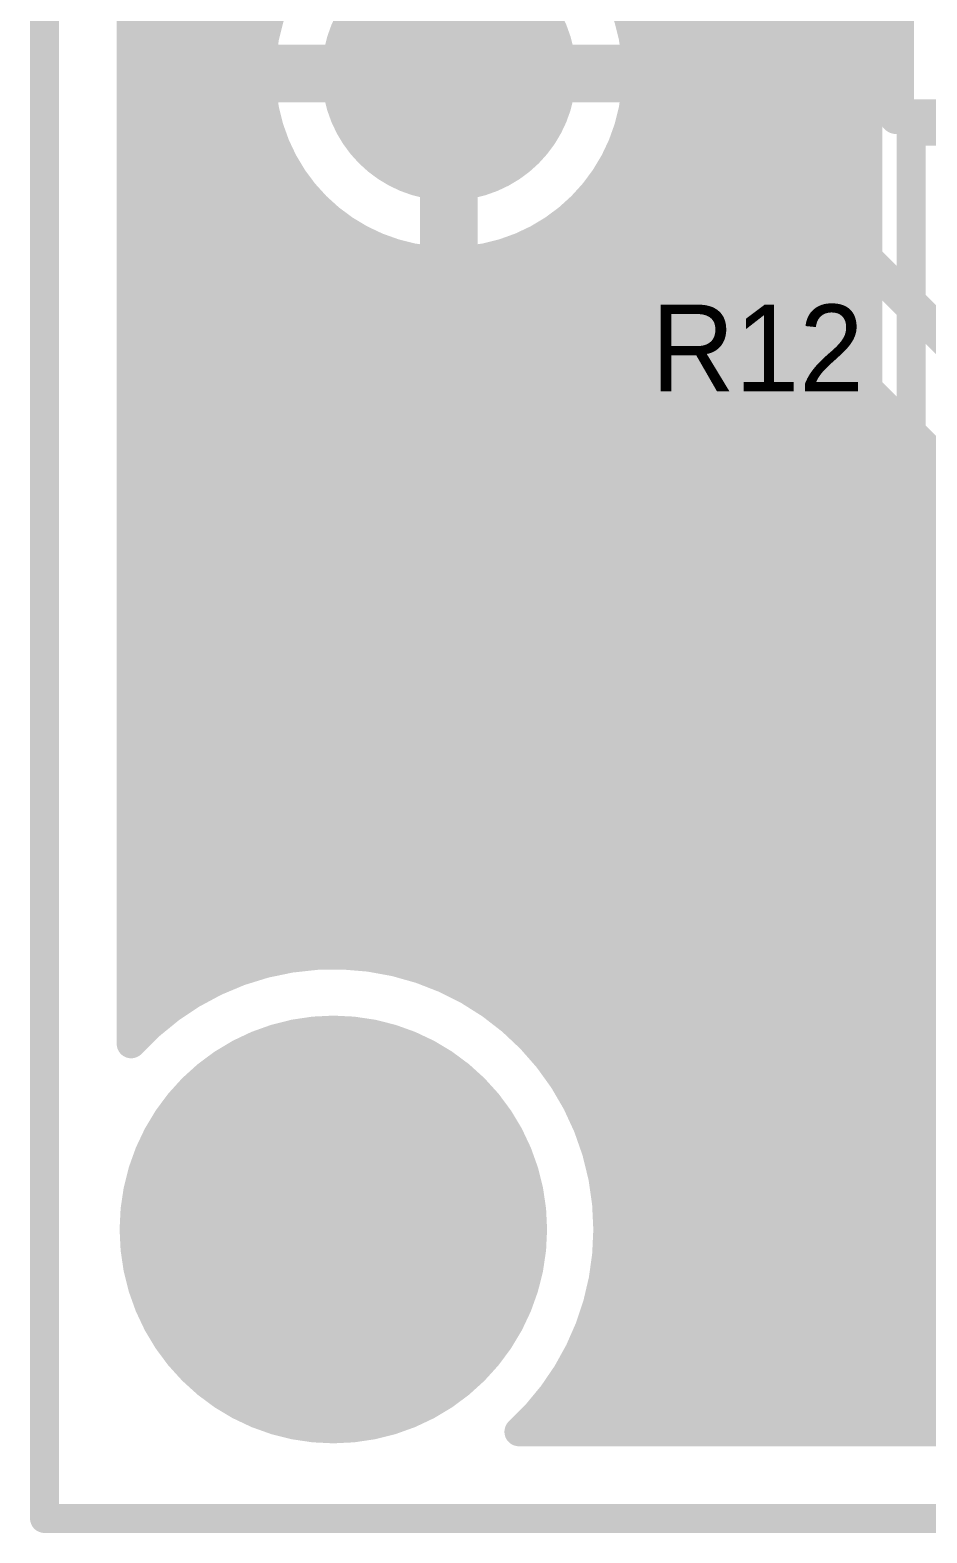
# Model space of a CAD drawing. Header units: millimetres. Extents: x 1.9 to 5.81, y 3 to 5.61.
# Drawn here: x 1.895 to 2.206, y 2.995 to 3.515 of the extents above; entities that cross this region are included whole.
import ezdxf

# ---------------------------------------------------------------- set-up
doc = ezdxf.new("R2010")
doc.units = ezdxf.units.MM
doc.header["$MEASUREMENT"] = 0
for name, color, linetype in [('BottomLayer', 5, 'Continuous'), ('BottomSolder', 6, 'Continuous'), ('KeepOutLayer', 6, 'Continuous'), ('MultiLayer', 9, 'Continuous'), ('TopLayer', 1, 'Continuous'), ('TopOverlay', 2, 'Continuous'), ('TopSolder', 216, 'Continuous')]:
    doc.layers.add(name, color=color, linetype=linetype)

msp = doc.modelspace()

# ---------------------------------------------------------------- linework, layer by layer
at = {"layer": 'BottomLayer'}
for points, const_width in [([(1.93, 3.16423), (1.93, 4.71222)], 0.01), ([(1.93, 3.16423), (1.93, 4.71222)], 0.01), ([(1.94, 3.17365), (1.94, 4.70222)], 0.01), ([(1.95, 3.18078), (1.95, 4.69222)], 0.01), ([(1.96, 3.18617), (1.96, 4.68222)], 0.01), ([(1.97, 3.19014), (1.97, 4.67222)], 0.01), ([(2.14, 3.03), (2.14, 4.66222)], 0.01), ([(2.13, 3.03), (2.13, 4.6539)], 0.01), ([(2.11, 3.03), (2.11, 4.64592)], 0.01), ([(2.12, 3.03), (2.12, 4.64877)], 0.01), ([(2.149, 3.44), (2.149, 4.45)], 0.01), ([(2.18, 3.44), (2.18, 4.45)], 0.012), ([(2.04, 3.5), (2.04, 3.56)], 0.02), ([(1.93, 3.51), (1.97577, 3.51)], 0.01), ([(1.98, 3.5), (2.04, 3.5)], 0.02), ([(2.04, 3.5), (2.1, 3.5)], 0.02), ([(2.04, 3.44), (2.04, 3.5)], 0.02), ([(2.10423, 3.51), (2.149, 3.51)], 0.01), ([(1.93, 3.5), (1.975, 3.5)], 0.01), ([(2.105, 3.5), (2.149, 3.5)], 0.01), ([(1.93, 3.49), (1.97577, 3.49)], 0.01), ([(2.10423, 3.49), (2.149, 3.49)], 0.01), ([(1.93, 3.48), (1.97815, 3.48)], 0.01), ([(2.10185, 3.48), (2.149, 3.48)], 0.01), ([(1.98, 3.19287), (1.98, 3.475)], 0.01), ([(2.1, 3.03), (2.1, 3.475)], 0.01), ([(1.93, 3.47), (1.98234, 3.47)], 0.01), ([(2.09766, 3.47), (2.149, 3.47)], 0.01), ([(1.93, 3.46), (1.98877, 3.46)], 0.01), ([(1.99, 3.19447), (1.99, 3.45847)], 0.01), ([(2.09, 3.13041), (2.09, 3.45847)], 0.01), ([(2.09123, 3.46), (2.149, 3.46)], 0.01), ([(1.93, 3.45), (1.99847, 3.45)], 0.01), ([(2, 3.195), (2, 3.44877)], 0.01), ([(2.08, 3.15123), (2.08, 3.44877)], 0.01), ([(2.08153, 3.45), (2.149, 3.45)], 0.01), ([(1.93, 3.44), (2.015, 3.44)], 0.01), ([(2.01, 3.19447), (2.01, 3.44234)], 0.01), ([(2.02, 3.19287), (2.02, 3.43815)], 0.01), ([(2.06, 3.17365), (2.06, 3.43815)], 0.01), ([(2.065, 3.44), (2.149, 3.44)], 0.01), ([(2.07, 3.16423), (2.07, 3.44234)], 0.01), ([(2.18, 3.44), (2.27, 3.35)], 0.012), ([(2.03, 3.19014), (2.03, 3.43577)], 0.01), ([(2.04, 3.18617), (2.04, 3.435)], 0.01), ([(2.05, 3.18078), (2.05, 3.43577)], 0.01), ([(1.93, 3.43), (2.15066, 3.43)], 0.01), ([(2.15, 3.03), (2.15, 3.43219)], 0.01), ([(1.93, 3.42), (2.15631, 3.42)], 0.01), ([(2.1581, 3.41806), (2.24806, 3.3281)], 0.01), ([(2.16, 3.03), (2.16, 3.41616)], 0.01), ([(1.93, 3.41), (2.16616, 3.41)], 0.01), ([(2.17, 3.03), (2.17, 3.40616)], 0.01), ([(1.93, 3.4), (2.17616, 3.4)], 0.01), ([(2.18, 3.03), (2.18, 3.39616)], 0.01), ([(1.93, 3.39), (2.18616, 3.39)], 0.01), ([(2.19, 3.03), (2.19, 3.38616)], 0.01), ([(1.93, 3.38), (2.19616, 3.38)], 0.01), ([(2.2, 3.03), (2.2, 3.37616)], 0.01), ([(1.93, 3.37), (2.20616, 3.37)], 0.01), ([(2.21, 3.03), (2.21, 3.36616)], 0.01), ([(1.93, 3.36), (2.21616, 3.36)], 0.01), ([(1.93, 3.35), (2.22616, 3.35)], 0.01), ([(1.93, 3.34), (2.23616, 3.34)], 0.01), ([(1.93, 3.33), (2.24616, 3.33)], 0.01), ([(1.93, 3.32), (2.26219, 3.32)], 0.01), ([(1.93, 3.31), (4.14116, 3.31)], 0.01), ([(1.93, 3.3), (4.15116, 3.3)], 0.01), ([(1.93, 3.29), (4.16116, 3.29)], 0.01), ([(1.93, 3.28), (4.17116, 3.28)], 0.01), ([(1.93, 3.27), (4.18116, 3.27)], 0.01), ([(1.93, 3.26), (4.19719, 3.26)], 0.01), ([(1.93, 3.25), (5.15616, 3.25)], 0.01), ([(1.93, 3.24), (5.16616, 3.24)], 0.01), ([(1.93, 3.23), (5.17616, 3.23)], 0.01), ([(1.93, 3.22), (5.18616, 3.22)], 0.01), ([(1.93, 3.21), (5.19616, 3.21)], 0.01), ([(1.93, 3.2), (5.20616, 3.2)], 0.01), ([(1.93, 3.19), (1.96959, 3.19)], 0.01), ([(2.03041, 3.19), (5.21616, 3.19)], 0.01), ([(1.93, 3.18), (1.94877, 3.18)], 0.01), ([(2.05123, 3.18), (5.22616, 3.18)], 0.01), ([(1.93, 3.17), (1.93577, 3.17)], 0.01), ([(2.06423, 3.17), (5.23616, 3.17)], 0.01), ([(2.07365, 3.16), (5.24592, 3.16)], 0.01), ([(2.08078, 3.15), (5.245, 3.15)], 0.01), ([(2.08617, 3.14), (5.24592, 3.14)], 0.01), ([(2.09014, 3.13), (5.24877, 3.13)], 0.01), ([(2.09287, 3.12), (5.2539, 3.12)], 0.01), ([(2.09447, 3.11), (5.26225, 3.11)], 0.01), ([(2.095, 3.1), (5.27709, 3.1)], 0.01), ([(2.09447, 3.09), (5.60553, 3.09)], 0.01), ([(2.09287, 3.08), (5.60713, 3.08)], 0.01), ([(2.09, 3.03), (2.09, 3.06959)], 0.01), ([(2.09014, 3.07), (5.60986, 3.07)], 0.01), ([(2.08617, 3.06), (5.61383, 3.06)], 0.01), ([(2.08, 3.03), (2.08, 3.04877)], 0.01), ([(2.08078, 3.05), (5.61922, 3.05)], 0.01), ([(2.07365, 3.04), (5.62635, 3.04)], 0.01), ([(2.07, 3.03), (2.07, 3.03577)], 0.01), ([(2.06423, 3.03), (5.63577, 3.03)], 0.01), ([(2.06423, 3.03), (5.63577, 3.03)], 0.01)]:
    msp.add_lwpolyline(points, dxfattribs=dict(at, const_width=const_width))
for points, const_width in [([(2.105, 3.5, 1), (1.975, 3.5, 1)], 0.01), ([(2.02, 3.5, 1), (2.06, 3.5, 1)], 0.04), ([(1.9275, 3.51, 1), (1.9325, 3.51, 1)], 0.005), ([(1.975, 3.5, 1), (1.985, 3.5, 1)], 0.01), ([(1.97327, 3.51, 1), (1.97827, 3.51, 1)], 0.005), ([(2.035, 3.5, 1), (2.045, 3.5, 1)], 0.01), ([(2.035, 3.5, 1), (2.045, 3.5, 1)], 0.01), ([(2.035, 3.5, 1), (2.045, 3.5, 1)], 0.01), ([(2.035, 3.5, 1), (2.045, 3.5, 1)], 0.01), ([(2.095, 3.5, 1), (2.105, 3.5, 1)], 0.01), ([(2.10173, 3.51, 1), (2.10673, 3.51, 1)], 0.005), ([(2.1465, 3.51, 1), (2.1515, 3.51, 1)], 0.005), ([(1.9275, 3.5, 1), (1.9325, 3.5, 1)], 0.005), ([(1.9725, 3.5, 1), (1.9775, 3.5, 1)], 0.005), ([(1.9725, 3.5, 1), (1.9775, 3.5, 1)], 0.005), ([(2.1025, 3.5, 1), (2.1075, 3.5, 1)], 0.005), ([(2.1025, 3.5, 1), (2.1075, 3.5, 1)], 0.005), ([(2.1465, 3.5, 1), (2.1515, 3.5, 1)], 0.005), ([(1.9275, 3.49, 1), (1.9325, 3.49, 1)], 0.005), ([(1.97327, 3.49, 1), (1.97827, 3.49, 1)], 0.005), ([(2.10173, 3.49, 1), (2.10673, 3.49, 1)], 0.005), ([(2.1465, 3.49, 1), (2.1515, 3.49, 1)], 0.005), ([(1.9275, 3.48, 1), (1.9325, 3.48, 1)], 0.005), ([(1.97565, 3.48, 1), (1.98065, 3.48, 1)], 0.005), ([(2.09935, 3.48, 1), (2.10435, 3.48, 1)], 0.005), ([(2.1465, 3.48, 1), (2.1515, 3.48, 1)], 0.005), ([(1.9775, 3.475, 1), (1.9825, 3.475, 1)], 0.005), ([(2.0975, 3.475, 1), (2.1025, 3.475, 1)], 0.005), ([(1.9275, 3.47, 1), (1.9325, 3.47, 1)], 0.005), ([(1.97984, 3.47, 1), (1.98484, 3.47, 1)], 0.005), ([(2.09516, 3.47, 1), (2.10016, 3.47, 1)], 0.005), ([(2.1465, 3.47, 1), (2.1515, 3.47, 1)], 0.005), ([(1.9275, 3.46, 1), (1.9325, 3.46, 1)], 0.005), ([(1.98627, 3.46, 1), (1.99127, 3.46, 1)], 0.005), ([(1.9875, 3.45847, 1), (1.9925, 3.45847, 1)], 0.005), ([(2.0875, 3.45847, 1), (2.0925, 3.45847, 1)], 0.005), ([(2.08873, 3.46, 1), (2.09373, 3.46, 1)], 0.005), ([(2.1465, 3.46, 1), (2.1515, 3.46, 1)], 0.005), ([(1.9275, 3.45, 1), (1.9325, 3.45, 1)], 0.005), ([(1.99597, 3.45, 1), (2.00097, 3.45, 1)], 0.005), ([(1.9975, 3.44877, 1), (2.0025, 3.44877, 1)], 0.005), ([(2.0775, 3.44877, 1), (2.0825, 3.44877, 1)], 0.005), ([(2.07903, 3.45, 1), (2.08403, 3.45, 1)], 0.005), ([(2.1465, 3.45, 1), (2.1515, 3.45, 1)], 0.005), ([(2.035, 3.44, 1), (2.045, 3.44, 1)], 0.01), ([(1.9275, 3.44, 1), (1.9325, 3.44, 1)], 0.005), ([(2.0075, 3.44234, 1), (2.0125, 3.44234, 1)], 0.005), ([(2.0125, 3.44, 1), (2.0175, 3.44, 1)], 0.005), ([(2.0175, 3.43815, 1), (2.0225, 3.43815, 1)], 0.005), ([(2.0575, 3.43815, 1), (2.0625, 3.43815, 1)], 0.005), ([(2.0625, 3.44, 1), (2.0675, 3.44, 1)], 0.005), ([(2.0675, 3.44234, 1), (2.0725, 3.44234, 1)], 0.005), ([(2.1465, 3.44, 1), (2.1515, 3.44, 1)], 0.005), ([(2.1465, 3.44, 1), (2.1515, 3.44, 1)], 0.005), ([(2.1465, 3.44, 1), (2.1515, 3.44, 1)], 0.005), ([(2.1465, 3.44, 1), (2.1515, 3.44, 1)], 0.005), ([(2.177, 3.44, 1), (2.183, 3.44, 1)], 0.006), ([(2.177, 3.44, 1), (2.183, 3.44, 1)], 0.006), ([(2.0275, 3.43577, 1), (2.0325, 3.43577, 1)], 0.005), ([(2.0375, 3.435, 1), (2.0425, 3.435, 1)], 0.005), ([(2.0475, 3.43577, 1), (2.0525, 3.43577, 1)], 0.005), ([(1.9275, 3.43, 1), (1.9325, 3.43, 1)], 0.005), ([(2.1475, 3.43219, 1), (2.1525, 3.43219, 1)], 0.005), ([(2.14816, 3.43, 1), (2.15316, 3.43, 1)], 0.005), ([(1.9275, 3.42, 1), (1.9325, 3.42, 1)], 0.005), ([(2.15381, 3.42, 1), (2.15881, 3.42, 1)], 0.005), ([(2.15558, 3.41808, 1), (2.16058, 3.41808, 1)], 0.005), ([(2.1556, 3.41806, 1), (2.1606, 3.41806, 1)], 0.005), ([(2.1556, 3.41806, 1), (2.1606, 3.41806, 1)], 0.005), ([(2.1575, 3.41616, 1), (2.1625, 3.41616, 1)], 0.005), ([(1.9275, 3.41, 1), (1.9325, 3.41, 1)], 0.005), ([(2.16366, 3.41, 1), (2.16866, 3.41, 1)], 0.005), ([(2.1675, 3.40616, 1), (2.1725, 3.40616, 1)], 0.005), ([(1.9275, 3.4, 1), (1.9325, 3.4, 1)], 0.005), ([(2.17366, 3.4, 1), (2.17866, 3.4, 1)], 0.005), ([(2.1775, 3.39616, 1), (2.1825, 3.39616, 1)], 0.005), ([(1.9275, 3.39, 1), (1.9325, 3.39, 1)], 0.005), ([(2.18366, 3.39, 1), (2.18866, 3.39, 1)], 0.005), ([(2.1875, 3.38616, 1), (2.1925, 3.38616, 1)], 0.005), ([(1.9275, 3.38, 1), (1.9325, 3.38, 1)], 0.005), ([(2.19366, 3.38, 1), (2.19866, 3.38, 1)], 0.005), ([(2.1975, 3.37616, 1), (2.2025, 3.37616, 1)], 0.005), ([(1.9275, 3.37, 1), (1.9325, 3.37, 1)], 0.005), ([(2.20366, 3.37, 1), (2.20866, 3.37, 1)], 0.005), ([(2.2075, 3.36616, 1), (2.2125, 3.36616, 1)], 0.005), ([(1.9275, 3.36, 1), (1.9325, 3.36, 1)], 0.005), ([(1.9275, 3.35, 1), (1.9325, 3.35, 1)], 0.005), ([(1.9275, 3.34, 1), (1.9325, 3.34, 1)], 0.005), ([(1.9275, 3.33, 1), (1.9325, 3.33, 1)], 0.005), ([(1.9275, 3.32, 1), (1.9325, 3.32, 1)], 0.005), ([(1.9275, 3.31, 1), (1.9325, 3.31, 1)], 0.005), ([(1.9275, 3.3, 1), (1.9325, 3.3, 1)], 0.005), ([(1.9275, 3.29, 1), (1.9325, 3.29, 1)], 0.005), ([(1.9275, 3.28, 1), (1.9325, 3.28, 1)], 0.005), ([(2.09, 3.26, 1), (2.11, 3.26, 1)], 0.02), ([(1.9275, 3.27, 1), (1.9325, 3.27, 1)], 0.005), ([(1.9275, 3.26, 1), (1.9325, 3.26, 1)], 0.005), ([(1.9275, 3.25, 1), (1.9325, 3.25, 1)], 0.005), ([(1.9275, 3.24, 1), (1.9325, 3.24, 1)], 0.005), ([(1.9275, 3.23, 1), (1.9325, 3.23, 1)], 0.005), ([(1.9275, 3.22, 1), (1.9325, 3.22, 1)], 0.005), ([(1.9275, 3.21, 1), (1.9325, 3.21, 1)], 0.005), ([(1.9275, 3.2, 1), (1.9325, 3.2, 1)], 0.005), ([(1.9875, 3.19447, 1), (1.9925, 3.19447, 1)], 0.005), ([(1.9975, 3.195, 1), (2.0025, 3.195, 1)], 0.005), ([(2.0075, 3.19447, 1), (2.0125, 3.19447, 1)], 0.005), ([(1.9275, 3.19, 1), (1.9325, 3.19, 1)], 0.005), ([(1.96709, 3.19, 1), (1.97209, 3.19, 1)], 0.005), ([(1.9675, 3.19014, 1), (1.9725, 3.19014, 1)], 0.005), ([(1.9775, 3.19287, 1), (1.9825, 3.19287, 1)], 0.005), ([(2.0175, 3.19287, 1), (2.0225, 3.19287, 1)], 0.005), ([(2.0275, 3.19014, 1), (2.0325, 3.19014, 1)], 0.005), ([(2.02791, 3.19, 1), (2.03291, 3.19, 1)], 0.005), ([(1.9575, 3.18617, 1), (1.9625, 3.18617, 1)], 0.005), ([(2.0375, 3.18617, 1), (2.0425, 3.18617, 1)], 0.005), ([(1.9275, 3.18, 1), (1.9325, 3.18, 1)], 0.005), ([(1.94627, 3.18, 1), (1.95127, 3.18, 1)], 0.005), ([(1.9475, 3.18078, 1), (1.9525, 3.18078, 1)], 0.005), ([(2.0475, 3.18078, 1), (2.0525, 3.18078, 1)], 0.005), ([(2.04873, 3.18, 1), (2.05373, 3.18, 1)], 0.005), ([(1.9375, 3.17365, 1), (1.9425, 3.17365, 1)], 0.005), ([(2.0575, 3.17365, 1), (2.0625, 3.17365, 1)], 0.005), ([(1.9275, 3.17, 1), (1.9325, 3.17, 1)], 0.005), ([(1.93327, 3.17, 1), (1.93827, 3.17, 1)], 0.005), ([(2.06173, 3.17, 1), (2.06673, 3.17, 1)], 0.005), ([(1.9275, 3.16423, 1), (1.9325, 3.16423, 1)], 0.005), ([(1.9275, 3.16423, 1), (1.9325, 3.16423, 1)], 0.005), ([(1.9275, 3.16423, 1), (1.9325, 3.16423, 1)], 0.005), ([(1.965, 3.1, 1), (2.035, 3.1, 1)], 0.07), ([(2.0675, 3.16423, 1), (2.0725, 3.16423, 1)], 0.005), ([(2.07115, 3.16, 1), (2.07615, 3.16, 1)], 0.005), ([(2.0775, 3.15123, 1), (2.0825, 3.15123, 1)], 0.005), ([(2.07828, 3.15, 1), (2.08328, 3.15, 1)], 0.005), ([(2.08367, 3.14, 1), (2.08867, 3.14, 1)], 0.005), ([(2.0875, 3.13041, 1), (2.0925, 3.13041, 1)], 0.005), ([(2.08764, 3.13, 1), (2.09264, 3.13, 1)], 0.005), ([(2.09037, 3.12, 1), (2.09537, 3.12, 1)], 0.005), ([(2.09197, 3.11, 1), (2.09697, 3.11, 1)], 0.005), ([(2.0925, 3.1, 1), (2.0975, 3.1, 1)], 0.005), ([(2.0925, 3.1, 1), (2.0975, 3.1, 1)], 0.005), ([(2.0925, 3.1, 1), (2.0975, 3.1, 1)], 0.005), ([(2.09197, 3.09, 1), (2.09697, 3.09, 1)], 0.005), ([(2.09037, 3.08, 1), (2.09537, 3.08, 1)], 0.005), ([(2.0875, 3.06959, 1), (2.0925, 3.06959, 1)], 0.005), ([(2.08764, 3.07, 1), (2.09264, 3.07, 1)], 0.005), ([(2.08367, 3.06, 1), (2.08867, 3.06, 1)], 0.005), ([(2.0775, 3.04877, 1), (2.0825, 3.04877, 1)], 0.005), ([(2.07828, 3.05, 1), (2.08328, 3.05, 1)], 0.005), ([(2.07115, 3.04, 1), (2.07615, 3.04, 1)], 0.005), ([(2.0675, 3.03577, 1), (2.0725, 3.03577, 1)], 0.005), ([(2.06173, 3.03, 1), (2.06673, 3.03, 1)], 0.005), ([(2.06173, 3.03, 1), (2.06673, 3.03, 1)], 0.005), ([(2.06173, 3.03, 1), (2.06673, 3.03, 1)], 0.005), ([(2.0675, 3.03, 1), (2.0725, 3.03, 1)], 0.005), ([(2.0775, 3.03, 1), (2.0825, 3.03, 1)], 0.005), ([(2.0875, 3.03, 1), (2.0925, 3.03, 1)], 0.005), ([(2.0975, 3.03, 1), (2.1025, 3.03, 1)], 0.005), ([(2.1075, 3.03, 1), (2.1125, 3.03, 1)], 0.005), ([(2.1175, 3.03, 1), (2.1225, 3.03, 1)], 0.005), ([(2.1275, 3.03, 1), (2.1325, 3.03, 1)], 0.005), ([(2.1375, 3.03, 1), (2.1425, 3.03, 1)], 0.005), ([(2.1475, 3.03, 1), (2.1525, 3.03, 1)], 0.005), ([(2.1575, 3.03, 1), (2.1625, 3.03, 1)], 0.005), ([(2.1675, 3.03, 1), (2.1725, 3.03, 1)], 0.005), ([(2.1775, 3.03, 1), (2.1825, 3.03, 1)], 0.005), ([(2.1875, 3.03, 1), (2.1925, 3.03, 1)], 0.005), ([(2.1975, 3.03, 1), (2.2025, 3.03, 1)], 0.005), ([(2.2075, 3.03, 1), (2.2125, 3.03, 1)], 0.005)]:
    msp.add_lwpolyline(points, format="xyb", close=True, dxfattribs=dict(at, const_width=const_width))
at = {"layer": 'BottomLayer', "const_width": 0.01}
for points in [[(2.15808, 3.41808, -0.198912), (2.149, 3.44)], [(2.1581, 3.41806, -0.199163), (2.149, 3.44)], [(1.93, 3.16423, -0.683837), (2.095, 3.1)], [(2.095, 3.1, -0.210109), (2.06423, 3.03)]]:
    msp.add_lwpolyline(points, format="xyb", dxfattribs=at)
at = {"layer": 'BottomSolder'}
for points, const_width in [([(2.018, 3.5, 1), (2.062, 3.5, 1)], 0.044), ([(2.018, 3.5, 1), (2.062, 3.5, 1)], 0.044), ([(2.088, 3.26, 1), (2.112, 3.26, 1)], 0.024), ([(2.088, 3.26, 1), (2.112, 3.26, 1)], 0.024), ([(1.963, 3.1, 1), (2.037, 3.1, 1)], 0.074), ([(1.963, 3.1, 1), (2.037, 3.1, 1)], 0.074)]:
    msp.add_lwpolyline(points, format="xyb", close=True, dxfattribs=dict(at, const_width=const_width))
at = {"layer": 'KeepOutLayer', "const_width": 0.01}
for points in [[(1.9, 3), (1.9, 5.6)], [(1.9, 3), (5.8, 3)]]:
    msp.add_lwpolyline(points, dxfattribs=at)
at = {"layer": 'KeepOutLayer', "const_width": 0.005}
msp.add_lwpolyline([(1.8975, 3, 1), (1.9025, 3, 1)], format="xyb", close=True, dxfattribs=at)
msp.add_lwpolyline([(1.8975, 3, 1), (1.9025, 3, 1)], format="xyb", close=True, dxfattribs=at)
at = {"layer": 'MultiLayer'}
for points, const_width in [([(2.02, 3.5, 1), (2.06, 3.5, 1)], 0.04), ([(2.09, 3.26, 1), (2.11, 3.26, 1)], 0.02), ([(1.965, 3.1, 1), (2.035, 3.1, 1)], 0.07)]:
    msp.add_lwpolyline(points, format="xyb", close=True, dxfattribs=dict(at, const_width=const_width))
at = {"layer": 'TopLayer'}
for points, const_width in [([(1.93, 3.16423), (1.93, 5.43577)], 0.01), ([(1.93, 3.16423), (1.93, 5.43577)], 0.01), ([(1.94, 3.17365), (1.94, 5.42635)], 0.01), ([(1.95, 3.18078), (1.95, 5.41922)], 0.01), ([(1.96, 3.18617), (1.96, 5.41383)], 0.01), ([(1.97, 3.19014), (1.97, 5.40986)], 0.01), ([(2.11, 3.03), (2.11, 3.59636)], 0.01), ([(2.12, 3.03), (2.12, 3.58636)], 0.01), ([(2.13, 3.03), (2.13, 3.57636)], 0.01), ([(2.04, 3.5), (2.04, 3.56)], 0.02), ([(2.14, 3.03), (2.14, 3.56636)], 0.01), ([(2.15, 3.03), (2.15, 3.55636)], 0.01), ([(2.16, 3.03), (2.16, 3.54636)], 0.01), ([(2.17, 3.03), (2.17, 3.53636)], 0.01), ([(2.18, 3.03), (2.18, 3.52636)], 0.01), ([(2.185, 3.495), (2.185, 3.52136)], 0.01), ([(2.185, 3.495), (2.185, 3.52136)], 0.01), ([(1.93, 3.51), (1.97577, 3.51)], 0.01), ([(1.98, 3.5), (2.04, 3.5)], 0.02), ([(2.04, 3.5), (2.1, 3.5)], 0.02), ([(2.04, 3.44), (2.04, 3.5)], 0.02), ([(2.10423, 3.51), (2.185, 3.51)], 0.01), ([(1.93, 3.5), (1.975, 3.5)], 0.01), ([(2.105, 3.5), (2.185, 3.5)], 0.01), ([(2.185, 3.475), (2.185, 3.495)], 0.01), ([(2.185, 3.475), (2.185, 3.495)], 0.01), ([(2.185, 3.475), (2.185, 3.495)], 0.01), ([(1.93, 3.49), (1.97577, 3.49)], 0.01), ([(2.10423, 3.49), (2.185, 3.49)], 0.01), ([(1.93, 3.48), (1.97815, 3.48)], 0.01), ([(2.10185, 3.48), (2.185, 3.48)], 0.01), ([(1.98, 3.19287), (1.98, 3.475)], 0.01), ([(2.1, 3.03), (2.1, 3.475)], 0.01), ([(2.185, 3.42), (2.185, 3.475)], 0.01), ([(2.185, 3.42), (2.185, 3.475)], 0.01), ([(1.93, 3.47), (1.98234, 3.47)], 0.01), ([(2.09766, 3.47), (2.185, 3.47)], 0.01), ([(1.93, 3.46), (1.98877, 3.46)], 0.01), ([(1.99, 3.19447), (1.99, 3.45847)], 0.01), ([(2.09, 3.13041), (2.09, 3.45847)], 0.01), ([(2.09123, 3.46), (2.185, 3.46)], 0.01), ([(1.93, 3.45), (1.99847, 3.45)], 0.01), ([(2, 3.195), (2, 3.44877)], 0.01), ([(2.08, 3.15123), (2.08, 3.44877)], 0.01), ([(2.08153, 3.45), (2.185, 3.45)], 0.01), ([(1.93, 3.44), (2.015, 3.44)], 0.01), ([(2.01, 3.19447), (2.01, 3.44234)], 0.01), ([(2.02, 3.19287), (2.02, 3.43815)], 0.01), ([(2.06, 3.17365), (2.06, 3.43815)], 0.01), ([(2.065, 3.44), (2.185, 3.44)], 0.01), ([(2.07, 3.16423), (2.07, 3.44234)], 0.01), ([(2.03, 3.19014), (2.03, 3.43577)], 0.01), ([(2.04, 3.18617), (2.04, 3.435)], 0.01), ([(2.05, 3.18078), (2.05, 3.43577)], 0.01), ([(1.93, 3.43), (2.185, 3.43)], 0.01), ([(1.93, 3.42), (2.185, 3.42)], 0.01), ([(2.185, 3.325), (2.185, 3.42)], 0.01), ([(1.93, 3.41), (2.185, 3.41)], 0.01), ([(1.93, 3.4), (2.185, 3.4)], 0.01), ([(1.93, 3.39), (2.185, 3.39)], 0.01), ([(1.93, 3.38), (2.185, 3.38)], 0.01), ([(1.93, 3.37), (2.185, 3.37)], 0.01), ([(1.93, 3.36), (2.185, 3.36)], 0.01), ([(1.93, 3.35), (2.185, 3.35)], 0.01), ([(1.93, 3.34), (2.185, 3.34)], 0.01), ([(1.93, 3.33), (2.185, 3.33)], 0.01), ([(2.185, 3.325), (2.285, 3.325)], 0.01), ([(2.19, 3.03), (2.19, 3.325)], 0.01), ([(2.2, 3.03), (2.2, 3.325)], 0.01), ([(2.21, 3.03), (2.21, 3.325)], 0.01), ([(1.93, 3.32), (2.285, 3.32)], 0.01), ([(1.93, 3.31), (2.285, 3.31)], 0.01), ([(1.93, 3.3), (2.285, 3.3)], 0.01), ([(1.93, 3.29), (2.285, 3.29)], 0.01), ([(1.93, 3.28), (2.285, 3.28)], 0.01), ([(1.93, 3.27), (2.285, 3.27)], 0.01), ([(1.93, 3.26), (2.285, 3.26)], 0.01), ([(1.93, 3.25), (2.285, 3.25)], 0.01), ([(1.93, 3.24), (2.67757, 3.24)], 0.01), ([(1.93, 3.23), (2.68757, 3.23)], 0.01), ([(1.93, 3.22), (2.69757, 3.22)], 0.01), ([(1.93, 3.21), (2.70757, 3.21)], 0.01), ([(1.93, 3.2), (2.71842, 3.2)], 0.01), ([(1.93, 3.19), (1.96959, 3.19)], 0.01), ([(2.03041, 3.19), (5.26225, 3.19)], 0.01), ([(1.93, 3.18), (1.94877, 3.18)], 0.01), ([(2.05123, 3.18), (5.2539, 3.18)], 0.01), ([(1.93, 3.17), (1.93577, 3.17)], 0.01), ([(2.06423, 3.17), (5.24877, 3.17)], 0.01), ([(2.07365, 3.16), (5.24592, 3.16)], 0.01), ([(2.08078, 3.15), (2.285, 3.15)], 0.01), ([(2.08617, 3.14), (2.285, 3.14)], 0.01), ([(2.09014, 3.13), (2.285, 3.13)], 0.01), ([(2.09287, 3.12), (2.285, 3.12)], 0.01), ([(2.09447, 3.11), (2.285, 3.11)], 0.01), ([(2.095, 3.1), (2.285, 3.1)], 0.01), ([(2.09447, 3.09), (2.285, 3.09)], 0.01), ([(2.09287, 3.08), (2.285, 3.08)], 0.01), ([(2.09, 3.03), (2.09, 3.06959)], 0.01), ([(2.09014, 3.07), (2.285, 3.07)], 0.01), ([(2.08617, 3.06), (5.61383, 3.06)], 0.01), ([(2.08, 3.03), (2.08, 3.04877)], 0.01), ([(2.08078, 3.05), (5.61922, 3.05)], 0.01), ([(2.07365, 3.04), (5.62635, 3.04)], 0.01), ([(2.07, 3.03), (2.07, 3.03577)], 0.01), ([(2.06423, 3.03), (5.63577, 3.03)], 0.01), ([(2.06423, 3.03), (5.63577, 3.03)], 0.01)]:
    msp.add_lwpolyline(points, dxfattribs=dict(at, const_width=const_width))
for points, const_width in [([(2.105, 3.5, 1), (1.975, 3.5, 1)], 0.01), ([(2.02, 3.5, 1), (2.06, 3.5, 1)], 0.04), ([(1.9275, 3.51, 1), (1.9325, 3.51, 1)], 0.005), ([(1.975, 3.5, 1), (1.985, 3.5, 1)], 0.01), ([(1.97327, 3.51, 1), (1.97827, 3.51, 1)], 0.005), ([(2.035, 3.5, 1), (2.045, 3.5, 1)], 0.01), ([(2.035, 3.5, 1), (2.045, 3.5, 1)], 0.01), ([(2.035, 3.5, 1), (2.045, 3.5, 1)], 0.01), ([(2.035, 3.5, 1), (2.045, 3.5, 1)], 0.01), ([(2.095, 3.5, 1), (2.105, 3.5, 1)], 0.01), ([(2.10173, 3.51, 1), (2.10673, 3.51, 1)], 0.005), ([(2.1825, 3.51, 1), (2.1875, 3.51, 1)], 0.005), ([(1.9275, 3.5, 1), (1.9325, 3.5, 1)], 0.005), ([(1.9725, 3.5, 1), (1.9775, 3.5, 1)], 0.005), ([(1.9725, 3.5, 1), (1.9775, 3.5, 1)], 0.005), ([(2.1025, 3.5, 1), (2.1075, 3.5, 1)], 0.005), ([(2.1025, 3.5, 1), (2.1075, 3.5, 1)], 0.005), ([(2.1825, 3.5, 1), (2.1875, 3.5, 1)], 0.005), ([(2.1825, 3.495, 1), (2.1875, 3.495, 1)], 0.005), ([(2.1825, 3.495, 1), (2.1875, 3.495, 1)], 0.005), ([(2.1825, 3.495, 1), (2.1875, 3.495, 1)], 0.005), ([(2.1825, 3.495, 1), (2.1875, 3.495, 1)], 0.005), ([(2.1825, 3.495, 1), (2.1875, 3.495, 1)], 0.005), ([(1.9275, 3.49, 1), (1.9325, 3.49, 1)], 0.005), ([(1.97327, 3.49, 1), (1.97827, 3.49, 1)], 0.005), ([(2.10173, 3.49, 1), (2.10673, 3.49, 1)], 0.005), ([(2.1825, 3.49, 1), (2.1875, 3.49, 1)], 0.005), ([(1.9275, 3.48, 1), (1.9325, 3.48, 1)], 0.005), ([(1.97565, 3.48, 1), (1.98065, 3.48, 1)], 0.005), ([(2.09935, 3.48, 1), (2.10435, 3.48, 1)], 0.005), ([(2.1825, 3.48, 1), (2.1875, 3.48, 1)], 0.005), ([(1.9775, 3.475, 1), (1.9825, 3.475, 1)], 0.005), ([(2.0975, 3.475, 1), (2.1025, 3.475, 1)], 0.005), ([(2.1825, 3.475, 1), (2.1875, 3.475, 1)], 0.005), ([(2.1825, 3.475, 1), (2.1875, 3.475, 1)], 0.005), ([(2.1825, 3.475, 1), (2.1875, 3.475, 1)], 0.005), ([(2.1825, 3.475, 1), (2.1875, 3.475, 1)], 0.005), ([(2.1825, 3.475, 1), (2.1875, 3.475, 1)], 0.005), ([(1.9275, 3.47, 1), (1.9325, 3.47, 1)], 0.005), ([(1.97984, 3.47, 1), (1.98484, 3.47, 1)], 0.005), ([(2.09516, 3.47, 1), (2.10016, 3.47, 1)], 0.005), ([(2.1825, 3.47, 1), (2.1875, 3.47, 1)], 0.005), ([(1.9275, 3.46, 1), (1.9325, 3.46, 1)], 0.005), ([(1.98627, 3.46, 1), (1.99127, 3.46, 1)], 0.005), ([(1.9875, 3.45847, 1), (1.9925, 3.45847, 1)], 0.005), ([(2.0875, 3.45847, 1), (2.0925, 3.45847, 1)], 0.005), ([(2.08873, 3.46, 1), (2.09373, 3.46, 1)], 0.005), ([(2.1825, 3.46, 1), (2.1875, 3.46, 1)], 0.005), ([(1.9275, 3.45, 1), (1.9325, 3.45, 1)], 0.005), ([(1.99597, 3.45, 1), (2.00097, 3.45, 1)], 0.005), ([(1.9975, 3.44877, 1), (2.0025, 3.44877, 1)], 0.005), ([(2.0775, 3.44877, 1), (2.0825, 3.44877, 1)], 0.005), ([(2.07903, 3.45, 1), (2.08403, 3.45, 1)], 0.005), ([(2.1825, 3.45, 1), (2.1875, 3.45, 1)], 0.005), ([(2.035, 3.44, 1), (2.045, 3.44, 1)], 0.01), ([(1.9275, 3.44, 1), (1.9325, 3.44, 1)], 0.005), ([(2.0075, 3.44234, 1), (2.0125, 3.44234, 1)], 0.005), ([(2.0125, 3.44, 1), (2.0175, 3.44, 1)], 0.005), ([(2.0175, 3.43815, 1), (2.0225, 3.43815, 1)], 0.005), ([(2.0575, 3.43815, 1), (2.0625, 3.43815, 1)], 0.005), ([(2.0625, 3.44, 1), (2.0675, 3.44, 1)], 0.005), ([(2.0675, 3.44234, 1), (2.0725, 3.44234, 1)], 0.005), ([(2.1825, 3.44, 1), (2.1875, 3.44, 1)], 0.005), ([(2.0275, 3.43577, 1), (2.0325, 3.43577, 1)], 0.005), ([(2.0375, 3.435, 1), (2.0425, 3.435, 1)], 0.005), ([(2.0475, 3.43577, 1), (2.0525, 3.43577, 1)], 0.005), ([(1.9275, 3.43, 1), (1.9325, 3.43, 1)], 0.005), ([(2.1825, 3.43, 1), (2.1875, 3.43, 1)], 0.005), ([(1.9275, 3.42, 1), (1.9325, 3.42, 1)], 0.005), ([(2.1825, 3.42, 1), (2.1875, 3.42, 1)], 0.005), ([(2.1825, 3.42, 1), (2.1875, 3.42, 1)], 0.005), ([(2.1825, 3.42, 1), (2.1875, 3.42, 1)], 0.005), ([(2.1825, 3.42, 1), (2.1875, 3.42, 1)], 0.005), ([(1.9275, 3.41, 1), (1.9325, 3.41, 1)], 0.005), ([(2.1825, 3.41, 1), (2.1875, 3.41, 1)], 0.005), ([(1.9275, 3.4, 1), (1.9325, 3.4, 1)], 0.005), ([(2.1825, 3.4, 1), (2.1875, 3.4, 1)], 0.005), ([(1.9275, 3.39, 1), (1.9325, 3.39, 1)], 0.005), ([(2.1825, 3.39, 1), (2.1875, 3.39, 1)], 0.005), ([(1.9275, 3.38, 1), (1.9325, 3.38, 1)], 0.005), ([(2.1825, 3.38, 1), (2.1875, 3.38, 1)], 0.005), ([(1.9275, 3.37, 1), (1.9325, 3.37, 1)], 0.005), ([(2.1825, 3.37, 1), (2.1875, 3.37, 1)], 0.005), ([(1.9275, 3.36, 1), (1.9325, 3.36, 1)], 0.005), ([(2.1825, 3.36, 1), (2.1875, 3.36, 1)], 0.005), ([(1.9275, 3.35, 1), (1.9325, 3.35, 1)], 0.005), ([(2.1825, 3.35, 1), (2.1875, 3.35, 1)], 0.005), ([(1.9275, 3.34, 1), (1.9325, 3.34, 1)], 0.005), ([(2.1825, 3.34, 1), (2.1875, 3.34, 1)], 0.005), ([(1.9275, 3.33, 1), (1.9325, 3.33, 1)], 0.005), ([(2.1825, 3.33, 1), (2.1875, 3.33, 1)], 0.005), ([(2.1825, 3.325, 1), (2.1875, 3.325, 1)], 0.005), ([(2.1825, 3.325, 1), (2.1875, 3.325, 1)], 0.005), ([(2.1875, 3.325, 1), (2.1925, 3.325, 1)], 0.005), ([(2.1975, 3.325, 1), (2.2025, 3.325, 1)], 0.005), ([(2.2075, 3.325, 1), (2.2125, 3.325, 1)], 0.005), ([(1.9275, 3.32, 1), (1.9325, 3.32, 1)], 0.005), ([(1.9275, 3.31, 1), (1.9325, 3.31, 1)], 0.005), ([(1.9275, 3.3, 1), (1.9325, 3.3, 1)], 0.005), ([(1.9275, 3.29, 1), (1.9325, 3.29, 1)], 0.005), ([(1.9275, 3.28, 1), (1.9325, 3.28, 1)], 0.005), ([(2.09, 3.26, 1), (2.11, 3.26, 1)], 0.02), ([(1.9275, 3.27, 1), (1.9325, 3.27, 1)], 0.005), ([(1.9275, 3.26, 1), (1.9325, 3.26, 1)], 0.005), ([(1.9275, 3.25, 1), (1.9325, 3.25, 1)], 0.005), ([(1.9275, 3.24, 1), (1.9325, 3.24, 1)], 0.005), ([(1.9275, 3.23, 1), (1.9325, 3.23, 1)], 0.005), ([(1.9275, 3.22, 1), (1.9325, 3.22, 1)], 0.005), ([(1.9275, 3.21, 1), (1.9325, 3.21, 1)], 0.005), ([(1.9275, 3.2, 1), (1.9325, 3.2, 1)], 0.005), ([(1.9875, 3.19447, 1), (1.9925, 3.19447, 1)], 0.005), ([(1.9975, 3.195, 1), (2.0025, 3.195, 1)], 0.005), ([(2.0075, 3.19447, 1), (2.0125, 3.19447, 1)], 0.005), ([(1.9275, 3.19, 1), (1.9325, 3.19, 1)], 0.005), ([(1.96709, 3.19, 1), (1.97209, 3.19, 1)], 0.005), ([(1.9675, 3.19014, 1), (1.9725, 3.19014, 1)], 0.005), ([(1.9775, 3.19287, 1), (1.9825, 3.19287, 1)], 0.005), ([(2.0175, 3.19287, 1), (2.0225, 3.19287, 1)], 0.005), ([(2.0275, 3.19014, 1), (2.0325, 3.19014, 1)], 0.005), ([(2.02791, 3.19, 1), (2.03291, 3.19, 1)], 0.005), ([(1.9575, 3.18617, 1), (1.9625, 3.18617, 1)], 0.005), ([(2.0375, 3.18617, 1), (2.0425, 3.18617, 1)], 0.005), ([(1.9275, 3.18, 1), (1.9325, 3.18, 1)], 0.005), ([(1.94627, 3.18, 1), (1.95127, 3.18, 1)], 0.005), ([(1.9475, 3.18078, 1), (1.9525, 3.18078, 1)], 0.005), ([(2.0475, 3.18078, 1), (2.0525, 3.18078, 1)], 0.005), ([(2.04873, 3.18, 1), (2.05373, 3.18, 1)], 0.005), ([(1.9375, 3.17365, 1), (1.9425, 3.17365, 1)], 0.005), ([(2.0575, 3.17365, 1), (2.0625, 3.17365, 1)], 0.005), ([(1.9275, 3.17, 1), (1.9325, 3.17, 1)], 0.005), ([(1.93327, 3.17, 1), (1.93827, 3.17, 1)], 0.005), ([(2.06173, 3.17, 1), (2.06673, 3.17, 1)], 0.005), ([(1.9275, 3.16423, 1), (1.9325, 3.16423, 1)], 0.005), ([(1.9275, 3.16423, 1), (1.9325, 3.16423, 1)], 0.005), ([(1.9275, 3.16423, 1), (1.9325, 3.16423, 1)], 0.005), ([(1.965, 3.1, 1), (2.035, 3.1, 1)], 0.07), ([(2.0675, 3.16423, 1), (2.0725, 3.16423, 1)], 0.005), ([(2.07115, 3.16, 1), (2.07615, 3.16, 1)], 0.005), ([(2.0775, 3.15123, 1), (2.0825, 3.15123, 1)], 0.005), ([(2.07828, 3.15, 1), (2.08328, 3.15, 1)], 0.005), ([(2.08367, 3.14, 1), (2.08867, 3.14, 1)], 0.005), ([(2.0875, 3.13041, 1), (2.0925, 3.13041, 1)], 0.005), ([(2.08764, 3.13, 1), (2.09264, 3.13, 1)], 0.005), ([(2.09037, 3.12, 1), (2.09537, 3.12, 1)], 0.005), ([(2.09197, 3.11, 1), (2.09697, 3.11, 1)], 0.005), ([(2.0925, 3.1, 1), (2.0975, 3.1, 1)], 0.005), ([(2.0925, 3.1, 1), (2.0975, 3.1, 1)], 0.005), ([(2.0925, 3.1, 1), (2.0975, 3.1, 1)], 0.005), ([(2.09197, 3.09, 1), (2.09697, 3.09, 1)], 0.005), ([(2.09037, 3.08, 1), (2.09537, 3.08, 1)], 0.005), ([(2.0875, 3.06959, 1), (2.0925, 3.06959, 1)], 0.005), ([(2.08764, 3.07, 1), (2.09264, 3.07, 1)], 0.005), ([(2.08367, 3.06, 1), (2.08867, 3.06, 1)], 0.005), ([(2.0775, 3.04877, 1), (2.0825, 3.04877, 1)], 0.005), ([(2.07828, 3.05, 1), (2.08328, 3.05, 1)], 0.005), ([(2.07115, 3.04, 1), (2.07615, 3.04, 1)], 0.005), ([(2.0675, 3.03577, 1), (2.0725, 3.03577, 1)], 0.005), ([(2.06173, 3.03, 1), (2.06673, 3.03, 1)], 0.005), ([(2.06173, 3.03, 1), (2.06673, 3.03, 1)], 0.005), ([(2.06173, 3.03, 1), (2.06673, 3.03, 1)], 0.005), ([(2.0675, 3.03, 1), (2.0725, 3.03, 1)], 0.005), ([(2.0775, 3.03, 1), (2.0825, 3.03, 1)], 0.005), ([(2.0875, 3.03, 1), (2.0925, 3.03, 1)], 0.005), ([(2.0975, 3.03, 1), (2.1025, 3.03, 1)], 0.005), ([(2.1075, 3.03, 1), (2.1125, 3.03, 1)], 0.005), ([(2.1175, 3.03, 1), (2.1225, 3.03, 1)], 0.005), ([(2.1275, 3.03, 1), (2.1325, 3.03, 1)], 0.005), ([(2.1375, 3.03, 1), (2.1425, 3.03, 1)], 0.005), ([(2.1475, 3.03, 1), (2.1525, 3.03, 1)], 0.005), ([(2.1575, 3.03, 1), (2.1625, 3.03, 1)], 0.005), ([(2.1675, 3.03, 1), (2.1725, 3.03, 1)], 0.005), ([(2.1775, 3.03, 1), (2.1825, 3.03, 1)], 0.005), ([(2.1875, 3.03, 1), (2.1925, 3.03, 1)], 0.005), ([(2.1975, 3.03, 1), (2.2025, 3.03, 1)], 0.005), ([(2.2075, 3.03, 1), (2.2125, 3.03, 1)], 0.005)]:
    msp.add_lwpolyline(points, format="xyb", close=True, dxfattribs=dict(at, const_width=const_width))
at = {"layer": 'TopLayer', "const_width": 0.01}
for points in [[(1.93, 3.16423, -0.683837), (2.095, 3.1)], [(2.095, 3.1, -0.210109), (2.06423, 3.03)]]:
    msp.add_lwpolyline(points, format="xyb", dxfattribs=at)
at = {"layer": 'TopOverlay'}
for points, const_width in [([(2.195, 3.485), (2.195, 3.555)], 0.012), ([(2.195, 3.485), (2.23, 3.485)], 0.012), ([(2.2, 3.34), (2.2, 3.48)], 0.01), ([(2.2, 3.48), (2.26, 3.48)], 0.01), ([(2.2, 3.34), (2.26, 3.34)], 0.01)]:
    msp.add_lwpolyline(points, dxfattribs=dict(at, const_width=const_width))
for points, const_width in [([(2.192, 3.485, 1), (2.198, 3.485, 1)], 0.006), ([(2.192, 3.485, 1), (2.198, 3.485, 1)], 0.006), ([(2.1975, 3.48, 1), (2.2025, 3.48, 1)], 0.005), ([(2.1975, 3.48, 1), (2.2025, 3.48, 1)], 0.005), ([(2.1975, 3.34, 1), (2.2025, 3.34, 1)], 0.005), ([(2.1975, 3.34, 1), (2.2025, 3.34, 1)], 0.005)]:
    msp.add_lwpolyline(points, format="xyb", close=True, dxfattribs=dict(at, const_width=const_width))
at = {"layer": 'TopSolder'}
for points, const_width in [([(2.018, 3.5, 1), (2.062, 3.5, 1)], 0.044), ([(2.018, 3.5, 1), (2.062, 3.5, 1)], 0.044), ([(2.088, 3.26, 1), (2.112, 3.26, 1)], 0.024), ([(2.088, 3.26, 1), (2.112, 3.26, 1)], 0.024), ([(1.963, 3.1, 1), (2.037, 3.1, 1)], 0.074), ([(1.963, 3.1, 1), (2.037, 3.1, 1)], 0.074)]:
    msp.add_lwpolyline(points, format="xyb", close=True, dxfattribs=dict(at, const_width=const_width))

# ---------------------------------------------------------------- texts
at = {"layer": 'TopOverlay'}
msp.add_text('R12', height=0.03, dxfattribs=at).set_placement((2.11, 3.39))

doc.saveas('drawing.dxf')
